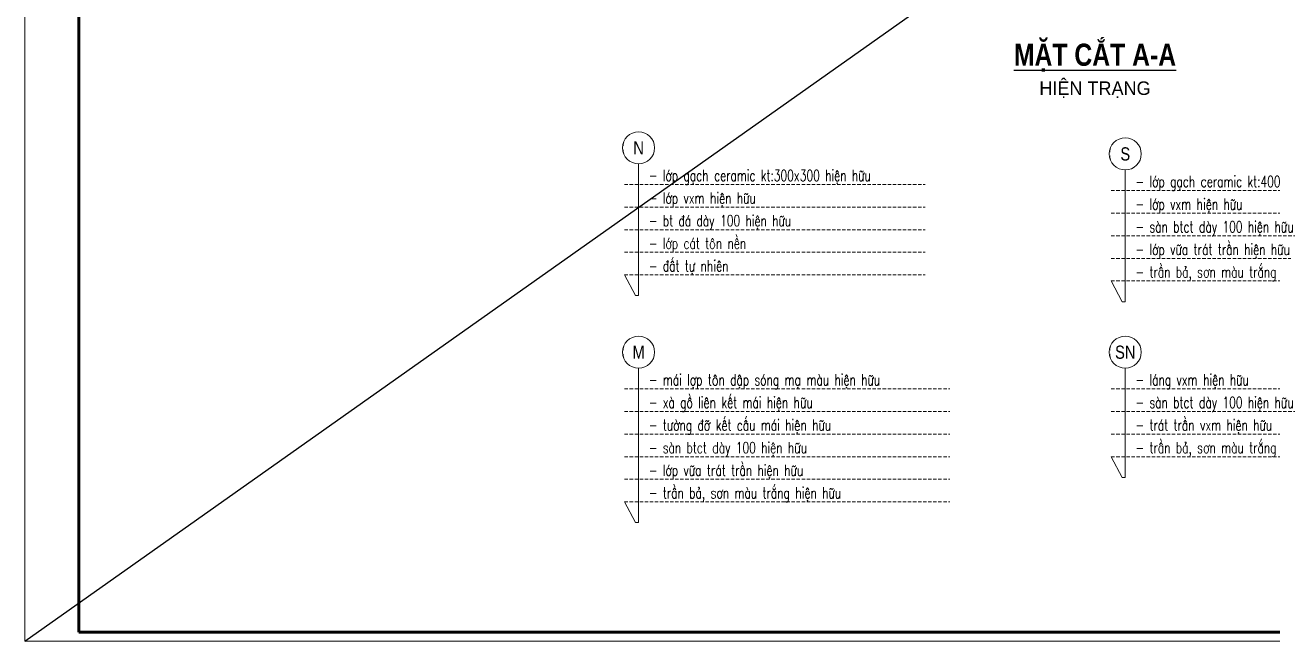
# Model space of a CAD drawing. Header units: millimetres. Extents: x 5243337 to 5938936, y 490824 to 785930.
# Drawn here: x 5304149 to 5331877, y 528148 to 541852 of the extents above; entities that cross this region are included whole.
import ezdxf
from ezdxf.enums import TextEntityAlignment as Align

# ---------------------------------------------------------------- set-up
doc = ezdxf.new("R2010")
doc.units = ezdxf.units.MM
doc.header["$MEASUREMENT"] = 0
doc.linetypes.add('ACAD_ISO07W100', pattern=[3, 0, -3])
doc.linetypes.add('HIDDEN', pattern=[0.375, 0.25, -0.125])
doc.layers.get('0').update_dxf_attribs({"lineweight": 0})
doc.layers.get('Defpoints').update_dxf_attribs({"lineweight": 0})
for name, color, linetype, lineweight in [('A-WIPEOUT', 254, 'ACAD_ISO07W100', 0), ('Khungten_LCDI', 7, 'Continuous', 25), ('LC MANH DUT', 35, 'HIDDEN', 5), ('LC Net manh', 9, 'Continuous', 5), ('LC Net thay', 7, 'Continuous', 25), ('LC Text1', 3, 'Continuous', 20), ('LC Text2', 7, 'Continuous', 25), ('manh1', 67, 'Continuous', 13), ('text', 1, 'Continuous', 20)]:
    doc.layers.add(name, color=color, linetype=linetype, lineweight=lineweight)
doc.layers.add('KCS_Plotter', color=11, linetype='Continuous', plot=False)
doc.styles.add('General text 2', font='arial.ttf')
doc.styles.add('Khungten', font='VHAVAN.TTF', dxfattribs={"width": 0.9, "height": 5000})
doc.styles.add('LC 1', font='VHAVANB.TTF')
doc.styles.add('LC 3', font='vnsimli.shx', dxfattribs={"width": 0.75})
doc.styles.add('LC3', font='VHARIALB.TTF', dxfattribs={"width": 0.8})
doc.styles.add('Title', font='VHBLACK.TTF')

# ---------------------------------------------------------------- blocks, each defined once
blk = doc.blocks.new('TIEUDE1')
at = {"layer": 'LC Text2', "color": 7, "style": 'LC 1'}
blk.add_attdef('TIªU§Ò', text='', height=5, dxfattribs=at).set_placement((0, 0), align=Align.BOTTOM_CENTER)
blk.add_attdef('TL', text='', height=3, dxfattribs=at).set_placement((0, -2), align=Align.TOP_CENTER)
blk = doc.blocks.new('*U19')
at = {"layer": 'A-WIPEOUT'}
blk.add_lwpolyline([(0, 4.25), (-2.5, 3.44), (-4.04, 1.31), (-4.04, -1.31), (-2.5, -3.44), (0, -4.25), (2.5, -3.44), (4.04, -1.31), (4.04, 1.31), (2.5, 3.44)], close=True, dxfattribs=at)
blk.add_wipeout([(0, 4.25), (-2.5, 3.44), (-4.04, 1.31), (-4.04, -1.31), (-2.5, -3.44), (0, -4.25), (2.5, -3.44), (4.04, -1.31), (4.04, 1.31), (2.5, 3.44)]).dxf.layer = 'A-WIPEOUT'
blk.add_circle((0, 0), 4.25)
at = {"layer": 'text', "style": 'General text 2', "width": 0.8, "flags": 8}
blk.add_attdef('SYMBOL', text='', height=3.5, dxfattribs=at).set_placement((0, 0), align=Align.MIDDLE_CENTER)
blk = doc.blocks.new('lcdi fix1')
at = {"layer": 'Defpoints', "lineweight": 0}
blk.add_lwpolyline([(-1200, -14850), (-1200, 14850), (40800, 14850), (40800, -14850)], close=True, dxfattribs=at)
at = {"layer": 'Khungten_LCDI', "color": 5, "lineweight": 60}
blk.add_lwpolyline([(0, -14650), (0, 14650), (40600, 14650), (40600, -14650)], close=True, dxfattribs=at)
at = {"color": 7, "style": 'Khungten', "width": 0.8}
for tag, p in [('REVISION', (39499, -10746)), ('NGAYHT', (39546, -11609))]:
    blk.add_attdef(tag, text='', height=200, dxfattribs=at).set_placement(p, align=Align.CENTER)
at = {"layer": 'LC Text1', "style": 'Title', "width": 1.485915}
for tag, p, p2 in [('TENBANVE1', (36913, -8886), (40339, -8886)), ('TENBANVE2', (36913, -9562), (40339, -9562))]:
    blk.add_attdef(tag, text='', height=250, dxfattribs=at).set_placement(p, p2, align=Align.FIT)
at = {"layer": 'LC Text1', "style": 'Title', "width": 0.7}
blk.add_attdef('SOBANVE', text='', height=250, dxfattribs=at).set_placement((39562, -13896), align=Align.CENTER)

msp = doc.modelspace()

# ---------------------------------------------------------------- linework, layer by layer
at = {"layer": 'LC MANH DUT', "ltscale": 300}
for p, q in [((5317481.2, 538302.9), (5324162.8, 538302.9)), ((5328301.4, 538167.6), (5337172.2, 538167.6)), ((5317481.2, 537800.2), (5324162.8, 537800.2)), ((5328301.4, 537664.9), (5337172.2, 537664.9)), ((5317481.2, 537297.4), (5324162.8, 537297.4)), ((5328301.4, 537162.1), (5337172.2, 537162.1)), ((5317481.2, 536794.7), (5324162.8, 536794.7)), ((5328301.4, 536659.4), (5337172.2, 536659.4)), ((5317481.2, 536292), (5324162.8, 536292)), ((5328301.4, 536156.7), (5337172.2, 536156.7)), ((5317481.2, 533757.4), (5324715.7, 533757.4)), ((5328301.4, 533757.4), (5333664.7, 533757.4)), ((5317481.2, 533254.7), (5324715.7, 533254.7)), ((5328301.4, 533254.7), (5333664.7, 533254.7)), ((5317481.2, 532752), (5324715.7, 532752)), ((5328301.4, 532752), (5333664.7, 532752)), ((5317481.2, 532249.2), (5324715.7, 532249.2)), ((5328301.4, 532249.2), (5333664.7, 532249.2)), ((5317481.2, 531746.5), (5324715.7, 531746.5)), ((5317481.2, 531243.7), (5324715.7, 531243.7))]:
    msp.add_line(p, q, dxfattribs=at)

# ---------------------------------------------------------------- block references
at = {"layer": 'LC Net manh'}
ref = msp.add_blockref('*U19', (5317793.4, 539118.8), dxfattribs=dict(at, xscale=83.91928970658523, yscale=83.91928970658523, zscale=83.91928970658523))
ref.add_attrib('SYMBOL', 'N', dxfattribs={"layer": 'text', "height": 293.7, "style": 'General text 2', "width": 0.8}).set_placement((5317793.4, 539118.8), align=Align.MIDDLE_CENTER)
ref = msp.add_blockref('*U19', (5328613.6, 538983.5), dxfattribs=dict(at, xscale=83.91928970658523, yscale=83.91928970658523, zscale=83.91928970658523))
ref.add_attrib('SYMBOL', 'S', dxfattribs={"layer": 'text', "height": 293.7, "style": 'General text 2', "width": 0.8}).set_placement((5328613.6, 538983.5), align=Align.MIDDLE_CENTER)
ref = msp.add_blockref('*U19', (5317793.4, 534573.3), dxfattribs=dict(at, xscale=83.91928970658523, yscale=83.91928970658523, zscale=83.91928970658523))
ref.add_attrib('SYMBOL', 'M', dxfattribs={"layer": 'text', "height": 293.7, "style": 'General text 2', "width": 0.8}).set_placement((5317793.4, 534573.3), align=Align.MIDDLE_CENTER)
ref = msp.add_blockref('*U19', (5328613.6, 534573.3), dxfattribs=dict(at, xscale=83.91928970658523, yscale=83.91928970658523, zscale=83.91928970658523))
ref.add_attrib('SYMBOL', 'SN', dxfattribs={"layer": 'text', "height": 293.72, "style": 'General text 2', "width": 0.8}).set_placement((5328613.6, 534573.3), align=Align.MIDDLE_CENTER)
at = {"layer": 'LC Text2'}
ref = msp.add_blockref('TIEUDE1', (5327940, 540795.4), dxfattribs=dict(at, xscale=100.0000000001933, yscale=100.0000000001933, zscale=100.0000000001933))
ref.add_attrib('TIªU§Ò', '%%UmÆt c¾t a-a', dxfattribs={"color": 7, "height": 492.441, "style": 'LC3', "width": 0.8}).set_placement((5327940, 540795.4), align=Align.BOTTOM_CENTER)
ref.add_attrib('TL', 'hiÖn tr¹ng', dxfattribs={"color": 7, "height": 300, "style": 'LC 1'}).set_placement((5327940, 540595.4), align=Align.TOP_CENTER)

# ---------------------------------------------------------------- texts
at = {"layer": 'LC Text1', "style": 'LC 3', "width": 0.7}
for s, p in [('- líp vxm hiÖn h÷u', (5318018.5, 537876.7)), ('- líp vxm hiÖn h÷u', (5328838.7, 537741.4)), ('- bt ®¸ dµy 100 hiÖn h÷u', (5318018.5, 537374)), ('- sµn btct dµy 100 hiÖn h÷u', (5328838.7, 537238.7)), ('- líp c¸t t«n nÒn', (5318018.5, 536871.2)), ('- líp v÷a tr¸t trÇn hiÖn h÷u', (5328838.7, 536735.9)), ('- ®Êt tù nhiªn', (5318018.5, 536368.5)), ('- trÇn b¶, s¬n mµu tr¾ng hiÖn h÷u', (5328838.7, 536233.2)), ('- xµ gå liªn kÕt m¸i hiÖn h÷u', (5318018.5, 533331.2)), ('- sµn btct dµy 100 hiÖn h÷u', (5328838.7, 533331.2)), ('- t\xadêng ®ì kÕt cÊu m¸i hiÖn h÷u', (5318018.5, 532828.5)), ('- tr¸t trÇn vxm hiÖn h÷u', (5328838.7, 532828.5)), ('- sµn btct dµy 100 hiÖn h÷u', (5318018.5, 532325.7)), ('- trÇn b¶, s¬n mµu tr¾ng hiÖn h÷u', (5328838.7, 532325.7)), ('- líp v÷a tr¸t trÇn hiÖn h÷u', (5318018.5, 531823)), ('- trÇn b¶, s¬n mµu tr¾ng hiÖn h÷u', (5318018.5, 531320.2))]:
    msp.add_text(s, height=248.016, dxfattribs=at).set_placement(p)

# ---------------------------------------------------------------- next in the draw order: linework, layer by layer
at = {"layer": 'KCS_Plotter'}
msp.add_line((5304149.2, 528147.8), (5346149.2, 557847.8), dxfattribs=at)
at = {"layer": 'manh1', "ltscale": 2}
for points in [[(5317793.4, 538762.1), (5317793.4, 535831.7), (5317724.9, 535831.7), (5317481.2, 536292)], [(5328613.6, 538626.8), (5328613.6, 535696.4), (5328545.1, 535696.4), (5328301.4, 536156.7)], [(5317793.4, 534216.7), (5317793.4, 530783.4), (5317724.9, 530783.4), (5317481.2, 531243.7)], [(5328613.6, 534216.7), (5328613.6, 531788.9), (5328545.1, 531788.9), (5328301.4, 532249.2)]]:
    msp.add_lwpolyline(points, dxfattribs=at)

# ---------------------------------------------------------------- next in the draw order: block references
at = {"layer": 'LC Net thay'}
msp.add_blockref('lcdi fix1', (5305349.2, 542997.8), dxfattribs=at)

# ---------------------------------------------------------------- next in the draw order: texts
at = {"layer": 'LC Text1', "style": 'LC 3', "width": 0.7}
for s, p in [('- líp g¹ch ceramic kt:300x300 hiÖn h÷u', (5318018.5, 538379.4)), ('- líp g¹ch ceramic kt:400x400 hiÖn h÷u', (5328838.7, 538244.1)), ('- m¸i lîp t«n dËp sãng m¹ mµu hiÖn h÷u', (5318018.5, 533833.9)), ('- l¸ng vxm hiÖn h÷u', (5328838.7, 533833.9))]:
    msp.add_text(s, height=248.016, dxfattribs=at).set_placement(p)

doc.saveas('drawing.dxf')
